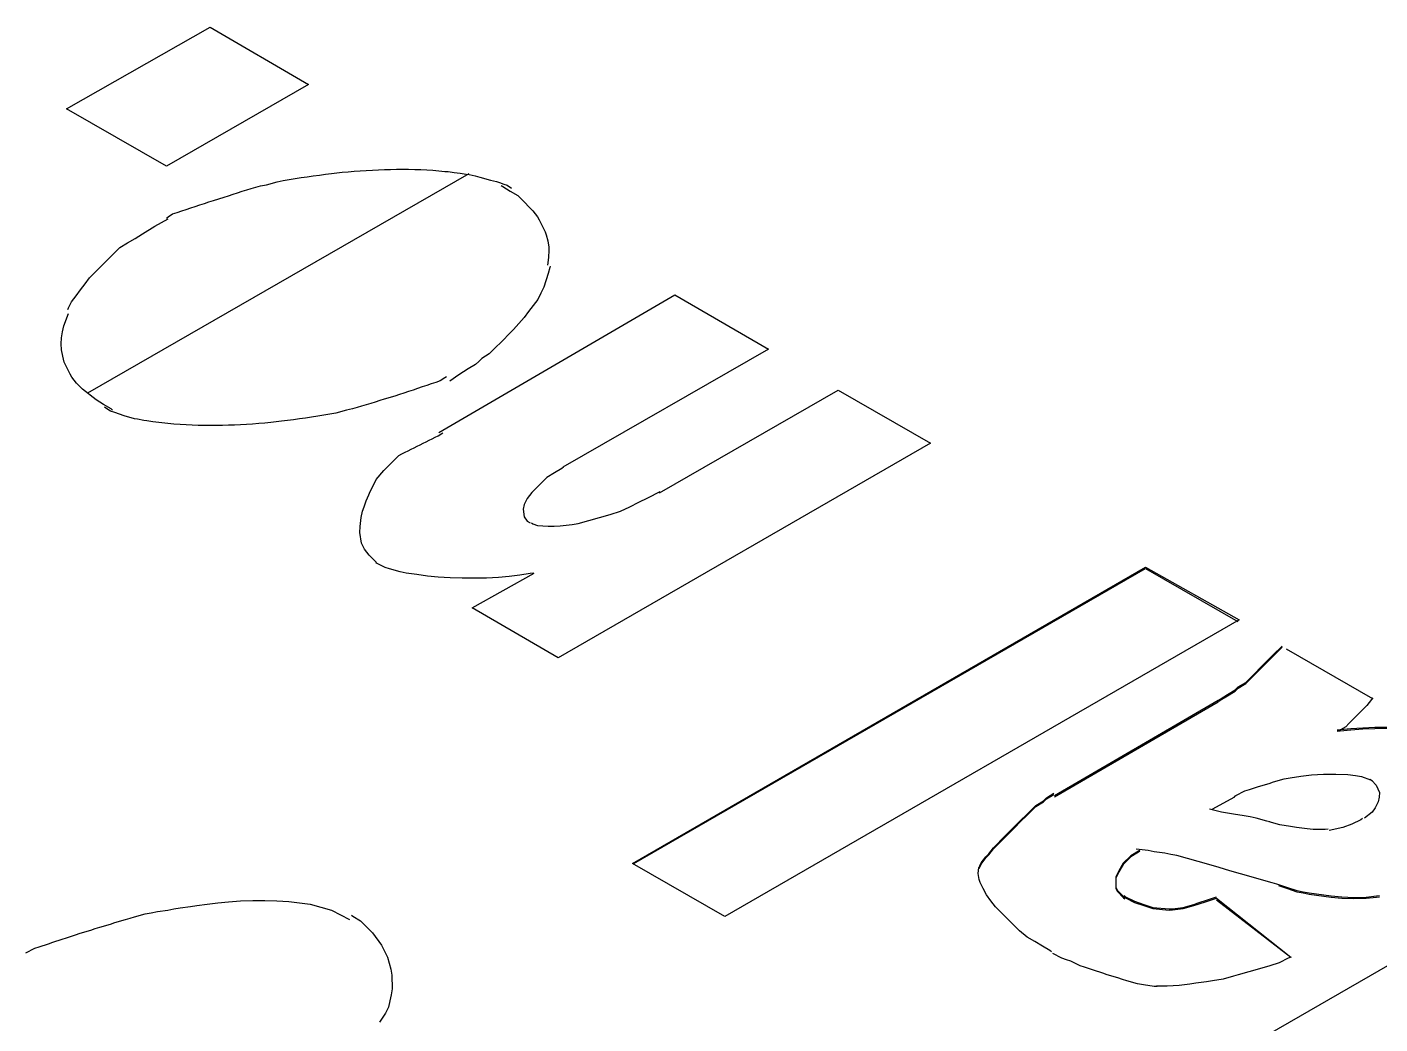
# Model space of a CAD drawing. Extents: x 0 to 258, y 0 to 184.
# Drawn here: x 78.8122 to 79.0488, y 106.6405 to 106.8149 of the extents above; entities that cross this region are included whole.
import ezdxf

# ---------------------------------------------------------------- set-up
doc = ezdxf.new("R2010")
doc.units = 0

msp = doc.modelspace()

# ---------------------------------------------------------------- linework, layer by layer
for p, q in [((78.819138, 106.800613), (78.844273, 106.814901)), ((78.844273, 106.814901), (78.861471, 106.804847)), ((78.861471, 106.804847), (78.8366, 106.790559)), ((78.8366, 106.790559), (78.819138, 106.800613)), ((78.865474, 106.789273), (78.867326, 106.789495)), ((78.867326, 106.789495), (78.868385, 106.789593)), ((78.868385, 106.789593), (78.869443, 106.789681)), ((78.869443, 106.789681), (78.870501, 106.78976)), ((78.870501, 106.78976), (78.87156, 106.789829)), ((78.87156, 106.789829), (78.872618, 106.78989)), ((78.872618, 106.78989), (78.873676, 106.789937)), ((78.873676, 106.789937), (78.874735, 106.789974)), ((78.874735, 106.789974), (78.875793, 106.790003)), ((78.875793, 106.790003), (78.876851, 106.790019)), ((78.876851, 106.790019), (78.87791, 106.790022)), ((78.87791, 106.790022), (78.878968, 106.790014)), ((78.878968, 106.790014), (78.880026, 106.78999)), ((78.880026, 106.78999), (78.881085, 106.789956)), ((78.881085, 106.789956), (78.882143, 106.789906)), ((78.882143, 106.789906), (78.883201, 106.789842)), ((78.883201, 106.789842), (78.88426, 106.78976)), ((78.88426, 106.78976), (78.885318, 106.789662)), ((78.885318, 106.789662), (78.885847, 106.789609)), ((78.885847, 106.789609), (78.886905, 106.789485)), ((78.886905, 106.789485), (78.887964, 106.789342)), ((78.889517, 106.789236), (78.822842, 106.750872)), ((78.853039, 106.787109), (78.854097, 106.787323)), ((78.854097, 106.787323), (78.855949, 106.787852)), ((78.855949, 106.787852), (78.857008, 106.788043)), ((78.857008, 106.788043), (78.858066, 106.788225)), ((78.858066, 106.788225), (78.859124, 106.7884)), ((78.859124, 106.7884), (78.860183, 106.788567)), ((78.860183, 106.788567), (78.861241, 106.788725)), ((78.861241, 106.788725), (78.862299, 106.788874)), ((78.862299, 106.788874), (78.863358, 106.789017)), ((78.863358, 106.789017), (78.864416, 106.789149)), ((78.864416, 106.789149), (78.865474, 106.789273)), ((78.887964, 106.789342), (78.889022, 106.789178)), ((78.889022, 106.789178), (78.889551, 106.789088)), ((78.889551, 106.789088), (78.89061, 106.788892)), ((78.89061, 106.788892), (78.891403, 106.78867)), ((78.891403, 106.78867), (78.893255, 106.788141)), ((78.893255, 106.788141), (78.894314, 106.787876)), ((78.894314, 106.787876), (78.894843, 106.787704)), ((78.894843, 106.787704), (78.895637, 106.78744)), ((78.89515, 106.787212), (78.895414, 106.787006)), ((78.895637, 106.78744), (78.896166, 106.787239)), ((78.896166, 106.787239), (78.89696, 106.786709)), ((78.844837, 106.784587), (78.846689, 106.785117)), ((78.846689, 106.785117), (78.847483, 106.785381)), ((78.847483, 106.785381), (78.848276, 106.785646)), ((78.848276, 106.785646), (78.84907, 106.78591)), ((78.84907, 106.78591), (78.849864, 106.786167)), ((78.849864, 106.786167), (78.850658, 106.786416)), ((78.850658, 106.786416), (78.851451, 106.786654)), ((78.851451, 106.786654), (78.852245, 106.786887)), ((78.852245, 106.786887), (78.853039, 106.787109)), ((78.895414, 106.787006), (78.896737, 106.786212)), ((78.896737, 106.786212), (78.89806, 106.785418)), ((78.89806, 106.785418), (78.899119, 106.78436)), ((78.837693, 106.782206), (78.838487, 106.782471)), ((78.838487, 106.782471), (78.83928, 106.782735)), ((78.83928, 106.782735), (78.840074, 106.783)), ((78.840074, 106.783), (78.840868, 106.783264)), ((78.840868, 106.783264), (78.841662, 106.783529)), ((78.841662, 106.783529), (78.842455, 106.783794)), ((78.842455, 106.783794), (78.843249, 106.784058)), ((78.843249, 106.784058), (78.844043, 106.784323)), ((78.844043, 106.784323), (78.844837, 106.784587)), ((78.899119, 106.78436), (78.900177, 106.783302)), ((78.900177, 106.783302), (78.900706, 106.782772)), ((78.900706, 106.782772), (78.9015, 106.781714)), ((78.832449, 106.778735), (78.834566, 106.780058)), ((78.834566, 106.780058), (78.836947, 106.781381)), ((78.836635, 106.781473), (78.836899, 106.781677)), ((78.836899, 106.781677), (78.837693, 106.782206)), ((78.9015, 106.781714), (78.901764, 106.781185)), ((78.901764, 106.781185), (78.902294, 106.780127)), ((78.902294, 106.780127), (78.902823, 106.779068)), ((78.829803, 106.777147), (78.831126, 106.777941)), ((78.831126, 106.777941), (78.832449, 106.778735)), ((78.902823, 106.779068), (78.903026, 106.778539)), ((78.903026, 106.778539), (78.903291, 106.777481)), ((78.826364, 106.774237), (78.827422, 106.775295)), ((78.827422, 106.775295), (78.82848, 106.776354)), ((78.82848, 106.776354), (78.829803, 106.777147)), ((78.903291, 106.777481), (78.903455, 106.776422)), ((78.903487, 106.775893), (78.903444, 106.77457)), ((78.903455, 106.776422), (78.903487, 106.775893)), ((78.824247, 106.77212), (78.825305, 106.773179)), ((78.825305, 106.773179), (78.826364, 106.774237)), ((78.903444, 106.77457), (78.903262, 106.773247)), ((78.903706, 106.773091), (78.903643, 106.772827)), ((78.822395, 106.770004), (78.823189, 106.771062)), ((78.823189, 106.771062), (78.824247, 106.77212)), ((78.903378, 106.771768), (78.902585, 106.769387)), ((78.903643, 106.772827), (78.903378, 106.771768)), ((78.820807, 106.767887), (78.821601, 106.768945)), ((78.821601, 106.768945), (78.822395, 106.770004)), ((78.902055, 106.768329), (78.901526, 106.76727)), ((78.902585, 106.769387), (78.902055, 106.768329)), ((78.819484, 106.76577), (78.820014, 106.766829)), ((78.820014, 106.766829), (78.820807, 106.767887)), ((78.884225, 106.743992), (78.9255, 106.768069)), ((78.900733, 106.766212), (78.899939, 106.765154)), ((78.901526, 106.76727), (78.900733, 106.766212)), ((78.9255, 106.768069), (78.941904, 106.758545)), ((78.818701, 106.762651), (78.819495, 106.764767)), ((78.819349, 106.765506), (78.819484, 106.76577)), ((78.899145, 106.764095), (78.897293, 106.761979)), ((78.899939, 106.765154), (78.899145, 106.764095)), ((78.818257, 106.760534), (78.818437, 106.761592)), ((78.818437, 106.761592), (78.818701, 106.762651)), ((78.897293, 106.761979), (78.896235, 106.76092)), ((78.818198, 106.759476), (78.818257, 106.760534)), ((78.818273, 106.758418), (78.818198, 106.759476)), ((78.894118, 106.758804), (78.893589, 106.758275)), ((78.895176, 106.759862), (78.894118, 106.758804)), ((78.895705, 106.760391), (78.895176, 106.759862)), ((78.896235, 106.76092), (78.895705, 106.760391)), ((78.818484, 106.757359), (78.818273, 106.758418)), ((78.818749, 106.756301), (78.818484, 106.757359)), ((78.891208, 106.756423), (78.890678, 106.755893)), ((78.891737, 106.756952), (78.891208, 106.756423)), ((78.89306, 106.757745), (78.891737, 106.756952)), ((78.893589, 106.758275), (78.89306, 106.757745)), ((78.941904, 106.758545), (78.905921, 106.737907)), ((78.819278, 106.755243), (78.818749, 106.756301)), ((78.819807, 106.754184), (78.819278, 106.755243)), ((78.820072, 106.753655), (78.819807, 106.754184)), ((78.887768, 106.754041), (78.88618, 106.752983)), ((78.888562, 106.75457), (78.887768, 106.754041)), ((78.889355, 106.7551), (78.888562, 106.75457)), ((78.890678, 106.755893), (78.889355, 106.7551)), ((78.820865, 106.752597), (78.820072, 106.753655)), ((78.821924, 106.751538), (78.820865, 106.752597)), ((78.880529, 106.751676), (78.879735, 106.751411)), ((78.881323, 106.751941), (78.880529, 106.751676)), ((78.882116, 106.752205), (78.881323, 106.751941)), ((78.88291, 106.75247), (78.882116, 106.752205)), ((78.883704, 106.752734), (78.88291, 106.75247)), ((78.884498, 106.752999), (78.883704, 106.752734)), ((78.885291, 106.753528), (78.884498, 106.752999)), ((78.885556, 106.753732), (78.885291, 106.753528)), ((78.824305, 106.749686), (78.821924, 106.751538)), ((78.825628, 106.748893), (78.824305, 106.749686)), ((78.873121, 106.749297), (78.872327, 106.749043)), ((78.873914, 106.749559), (78.873121, 106.749297)), ((78.874708, 106.749824), (78.873914, 106.749559)), ((78.87656, 106.750353), (78.874708, 106.749824)), ((78.877354, 106.750618), (78.87656, 106.750353)), ((78.878148, 106.750882), (78.877354, 106.750618)), ((78.878941, 106.751147), (78.878148, 106.750882)), ((78.879735, 106.751411), (78.878941, 106.751147)), ((78.922854, 106.733409), (78.954075, 106.751401)), ((78.954075, 106.751401), (78.970215, 106.74214)), ((78.826951, 106.748099), (78.825628, 106.748893)), ((78.826554, 106.747898), (78.82576, 106.748427)), ((78.826819, 106.747715), (78.826554, 106.747898)), ((78.827612, 106.747451), (78.826819, 106.747715)), ((78.827215, 106.747892), (78.826951, 106.748099)), ((78.8292, 106.746921), (78.827612, 106.747451)), ((78.831052, 106.746392), (78.8292, 106.746921)), ((78.864125, 106.746993), (78.863066, 106.746821)), ((78.865183, 106.747175), (78.864125, 106.746993)), ((78.866241, 106.747366), (78.865183, 106.747175)), ((78.868094, 106.747895), (78.866241, 106.747366)), ((78.869152, 106.748109), (78.868094, 106.747895)), ((78.869946, 106.748329), (78.869152, 106.748109)), ((78.870739, 106.748559), (78.869946, 106.748329)), ((78.871533, 106.748797), (78.870739, 106.748559)), ((78.872327, 106.749043), (78.871533, 106.748797)), ((78.831581, 106.746286), (78.831052, 106.746392)), ((78.832639, 106.746093), (78.831581, 106.746286)), ((78.833169, 106.746003), (78.832639, 106.746093)), ((78.834227, 106.745845), (78.833169, 106.746003)), ((78.835285, 106.745704), (78.834227, 106.745845)), ((78.836344, 106.745583), (78.835285, 106.745704)), ((78.836873, 106.74553), (78.836344, 106.745583)), ((78.837931, 106.745434), (78.836873, 106.74553)), ((78.838989, 106.745358), (78.837931, 106.745434)), ((78.840048, 106.745297), (78.838989, 106.745358)), ((78.841106, 106.745249), (78.840048, 106.745297)), ((78.842164, 106.745217), (78.841106, 106.745249)), ((78.843223, 106.745196), (78.842164, 106.745217)), ((78.844281, 106.745191), (78.843223, 106.745196)), ((78.845339, 106.745196), (78.844281, 106.745191)), ((78.846398, 106.745215), (78.845339, 106.745196)), ((78.847456, 106.745244), (78.846398, 106.745215)), ((78.848514, 106.745281), (78.847456, 106.745244)), ((78.849573, 106.745331), (78.848514, 106.745281)), ((78.850631, 106.745392), (78.849573, 106.745331)), ((78.851689, 106.745464), (78.850631, 106.745392)), ((78.852748, 106.745543), (78.851689, 106.745464)), ((78.853806, 106.74563), (78.852748, 106.745543)), ((78.854864, 106.745728), (78.853806, 106.74563)), ((78.856716, 106.74595), (78.854864, 106.745728)), ((78.857775, 106.746075), (78.856716, 106.74595)), ((78.858833, 106.746207), (78.857775, 106.746075)), ((78.859891, 106.746347), (78.858833, 106.746207)), ((78.86095, 106.746498), (78.859891, 106.746347)), ((78.862008, 106.746654), (78.86095, 106.746498)), ((78.863066, 106.746821), (78.862008, 106.746654)), ((78.881505, 106.742098), (78.882034, 106.742363)), ((78.882034, 106.742363), (78.882564, 106.742627)), ((78.882564, 106.742627), (78.883093, 106.742892)), ((78.883093, 106.742892), (78.883622, 106.743156)), ((78.883622, 106.743156), (78.884151, 106.743421)), ((78.884151, 106.743421), (78.884945, 106.74395)), ((78.876743, 106.739452), (78.877272, 106.739981)), ((78.877272, 106.739981), (78.877801, 106.740246)), ((78.877801, 106.740246), (78.87833, 106.740511)), ((78.87833, 106.740511), (78.878859, 106.740775)), ((78.878859, 106.740775), (78.879389, 106.74104)), ((78.879389, 106.74104), (78.879918, 106.741304)), ((78.879918, 106.741304), (78.880447, 106.741569)), ((78.880447, 106.741569), (78.880976, 106.741833)), ((78.880976, 106.741833), (78.881505, 106.742098)), ((78.970215, 106.74214), (78.905127, 106.70457)), ((78.874626, 106.737336), (78.876214, 106.738923)), ((78.876214, 106.738923), (78.876743, 106.739452)), ((78.905775, 106.737709), (78.904453, 106.736915)), ((78.90604, 106.737915), (78.905775, 106.737709)), ((78.872774, 106.73469), (78.873039, 106.735219)), ((78.873039, 106.735219), (78.873303, 106.735748)), ((78.873303, 106.735748), (78.874626, 106.737336)), ((78.9026, 106.735592), (78.901542, 106.734534)), ((78.90313, 106.736121), (78.9026, 106.735592)), ((78.904453, 106.736915), (78.90313, 106.736121)), ((78.871779, 106.732573), (78.872007, 106.733102)), ((78.872007, 106.733102), (78.872253, 106.733631)), ((78.872253, 106.733631), (78.872509, 106.734161)), ((78.872509, 106.734161), (78.872774, 106.73469)), ((78.900484, 106.733475), (78.89969, 106.732417)), ((78.901013, 106.734004), (78.900484, 106.733475)), ((78.901542, 106.734534), (78.901013, 106.734004)), ((78.920796, 106.732576), (78.922913, 106.733634)), ((78.870917, 106.730192), (78.871181, 106.730986)), ((78.871181, 106.730986), (78.871364, 106.731515)), ((78.871364, 106.731515), (78.871562, 106.732044)), ((78.871562, 106.732044), (78.871779, 106.732573)), ((78.899161, 106.731359), (78.898999, 106.730565)), ((78.898999, 106.730565), (78.899182, 106.729242)), ((78.89969, 106.732417), (78.899161, 106.731359)), ((78.916033, 106.730194), (78.917621, 106.730988)), ((78.917621, 106.730988), (78.919208, 106.731782)), ((78.919208, 106.731782), (78.920796, 106.732576)), ((78.870472, 106.727546), (78.870586, 106.728604)), ((78.870586, 106.728604), (78.870676, 106.729133)), ((78.870676, 106.729133), (78.870917, 106.730192)), ((78.899182, 106.729242), (78.899711, 106.728448)), ((78.899711, 106.728448), (78.90024, 106.728184)), ((78.900423, 106.728184), (78.900688, 106.727998)), ((78.900688, 106.727998), (78.901481, 106.727739)), ((78.907567, 106.727906), (78.908625, 106.728078)), ((78.908625, 106.728078), (78.910477, 106.728607)), ((78.910477, 106.728607), (78.912329, 106.729136)), ((78.912329, 106.729136), (78.914181, 106.729665)), ((78.914181, 106.729665), (78.916033, 106.730194)), ((78.870459, 106.726488), (78.870472, 106.727546)), ((78.870724, 106.724636), (78.870459, 106.726488)), ((78.901481, 106.727739), (78.903333, 106.727567)), ((78.903333, 106.727567), (78.904392, 106.727583)), ((78.904392, 106.727583), (78.90545, 106.727652)), ((78.90545, 106.727652), (78.907567, 106.727906)), ((78.871253, 106.723577), (78.870724, 106.724636)), ((78.872046, 106.722519), (78.871253, 106.723577)), ((78.873105, 106.721461), (78.872046, 106.722519)), ((78.873369, 106.721249), (78.873105, 106.721461)), ((78.874838, 106.720392), (78.87325, 106.721185)), ((78.875632, 106.720127), (78.874838, 106.720392)), ((78.877484, 106.719598), (78.875632, 106.720127)), ((78.878542, 106.719384), (78.877484, 106.719598)), ((78.880394, 106.719119), (78.878542, 106.719384)), ((78.882246, 106.718854), (78.880394, 106.719119)), ((78.884098, 106.718661), (78.882246, 106.718854)), ((78.886215, 106.718534), (78.884098, 106.718661)), ((78.888332, 106.718473), (78.886215, 106.718534)), ((78.890046, 106.713301), (78.900894, 106.719386)), ((78.892565, 106.718526), (78.890448, 106.718471)), ((78.894681, 106.71864), (78.892565, 106.718526)), ((78.896534, 106.718817), (78.894681, 106.71864)), ((78.898386, 106.719053), (78.896534, 106.718817)), ((78.900238, 106.719317), (78.898386, 106.719053)), ((78.900767, 106.719402), (78.900238, 106.719317)), ((78.918092, 106.668586), (79.007785, 106.720445)), ((78.918356, 106.668586), (79.007785, 106.72018)), ((79.007785, 106.720445), (79.02419, 106.711184)), ((79.007785, 106.72018), (79.023925, 106.71092)), ((78.890448, 106.718471), (78.888332, 106.718473)), ((78.905127, 106.70457), (78.890046, 106.713301)), ((79.02419, 106.711184), (78.934231, 106.659326)), ((79.029029, 106.703969), (79.030087, 106.705027)), ((79.029029, 106.703765), (79.030087, 106.704824)), ((79.030087, 106.705027), (79.031675, 106.706615)), ((79.030087, 106.704824), (79.031675, 106.706411)), ((79.032392, 106.706157), (79.047473, 106.697426)), ((79.032392, 106.706157), (79.047473, 106.697426)), ((79.026912, 106.701852), (79.02797, 106.702911)), ((79.026912, 106.701649), (79.02797, 106.702707)), ((79.02797, 106.702911), (79.0285, 106.70344)), ((79.02797, 106.702707), (79.0285, 106.703236)), ((79.0285, 106.70344), (79.029029, 106.703969)), ((79.0285, 106.703236), (79.029029, 106.703765)), ((79.024002, 106.699471), (79.025325, 106.700265)), ((79.024002, 106.699267), (79.025325, 106.700061)), ((79.025325, 106.700265), (79.025854, 106.700794)), ((79.025325, 106.700061), (79.025854, 106.70059)), ((79.025854, 106.700794), (79.026383, 106.701323)), ((79.025854, 106.70059), (79.026383, 106.701119)), ((79.026383, 106.701323), (79.026912, 106.701852)), ((79.026383, 106.701119), (79.026912, 106.701649)), ((79.020562, 106.697148), (79.020827, 106.697354)), ((79.020827, 106.697354), (79.02215, 106.698148)), ((79.020827, 106.697151), (79.02215, 106.697944)), ((79.02215, 106.698148), (79.023473, 106.698942)), ((79.02215, 106.697944), (79.023473, 106.698738)), ((79.023473, 106.698942), (79.024002, 106.699471)), ((79.023473, 106.698738), (79.024002, 106.699267)), ((79.047319, 106.697286), (79.046526, 106.696227)), ((79.047528, 106.697548), (79.047319, 106.697286)), ((78.99191, 106.680493), (79.020485, 106.697161)), ((78.99191, 106.680228), (79.020485, 106.696897)), ((79.020562, 106.696944), (79.020827, 106.697151)), ((79.045997, 106.695698), (79.044938, 106.69464)), ((79.046526, 106.696227), (79.045997, 106.695698)), ((79.042822, 106.692523), (79.041499, 106.691729)), ((79.043351, 106.693052), (79.042822, 106.692523)), ((79.044409, 106.694111), (79.043351, 106.693052)), ((79.044938, 106.69464), (79.044409, 106.694111)), ((79.041305, 106.69196), (79.041835, 106.692012)), ((79.041305, 106.691756), (79.041835, 106.691809)), ((79.041652, 106.69187), (79.041387, 106.69187)), ((79.041835, 106.692012), (79.043687, 106.692195)), ((79.041835, 106.691809), (79.043687, 106.691991)), ((79.043687, 106.692195), (79.045803, 106.692333)), ((79.043687, 106.691991), (79.045803, 106.692129)), ((79.045803, 106.692333), (79.04792, 106.692417)), ((79.045803, 106.692129), (79.04792, 106.692214)), ((79.04792, 106.692417), (79.050037, 106.692438)), ((79.04792, 106.692214), (79.050037, 106.692235)), ((79.030206, 106.682853), (79.032058, 106.683382)), ((79.032058, 106.683382), (79.033117, 106.683575)), ((79.033117, 106.683575), (79.034969, 106.683839)), ((79.034969, 106.683839), (79.036821, 106.684072)), ((79.036821, 106.684072), (79.038937, 106.684207)), ((79.038937, 106.684207), (79.041054, 106.684234)), ((79.041054, 106.684234), (79.043171, 106.684131)), ((79.043171, 106.684131), (79.044494, 106.683964)), ((79.044494, 106.683964), (79.045552, 106.683779)), ((79.045552, 106.683779), (79.04714, 106.683249)), ((79.047097, 106.683324), (79.047362, 106.683107)), ((79.04714, 106.683249), (79.047404, 106.683104)), ((79.047362, 106.683107), (79.048156, 106.682313)), ((78.990468, 106.680082), (78.991791, 106.680876)), ((78.990468, 106.679876), (78.991791, 106.68067)), ((79.023592, 106.680482), (79.025179, 106.681276)), ((79.025179, 106.681276), (79.025973, 106.68154)), ((79.025973, 106.68154), (79.02756, 106.682069)), ((79.02756, 106.682069), (79.029412, 106.682599)), ((79.029412, 106.682599), (79.030206, 106.682853)), ((79.048156, 106.682313), (79.048685, 106.68099)), ((79.048685, 106.68099), (79.048648, 106.680196)), ((78.988087, 106.67823), (78.988616, 106.678759)), ((78.988087, 106.678024), (78.988616, 106.678553)), ((78.988616, 106.678759), (78.989939, 106.679553)), ((78.988616, 106.678553), (78.989939, 106.679347)), ((78.989939, 106.679553), (78.990468, 106.680082)), ((78.989939, 106.679347), (78.990468, 106.679876)), ((79.019427, 106.678111), (79.023396, 106.680228)), ((79.023327, 106.680281), (79.023592, 106.680482)), ((79.047936, 106.678344), (79.047407, 106.67755)), ((79.048465, 106.679402), (79.047936, 106.678344)), ((79.048648, 106.680196), (79.048465, 106.679402)), ((78.984912, 106.675055), (78.985971, 106.676114)), ((78.985971, 106.676114), (78.987029, 106.677172)), ((78.985971, 106.675907), (78.987029, 106.676966)), ((78.987029, 106.677172), (78.988087, 106.67823)), ((78.987029, 106.676966), (78.988087, 106.678024)), ((79.021083, 106.677566), (79.018967, 106.678095)), ((79.022142, 106.677386), (79.021083, 106.677566)), ((79.0232, 106.677198), (79.022142, 106.677386)), ((79.025052, 106.676934), (79.0232, 106.677198)), ((79.02611, 106.676735), (79.025052, 106.676934)), ((79.027169, 106.676529), (79.02611, 106.676735)), ((79.029021, 106.676), (79.027169, 106.676529)), ((79.02955, 106.675889), (79.029021, 106.676)), ((79.045449, 106.676238), (79.043861, 106.675444)), ((79.045713, 106.676436), (79.045449, 106.676238)), ((79.047407, 106.67755), (79.046084, 106.676492)), ((78.982796, 106.672939), (78.983854, 106.673997)), ((78.982796, 106.672732), (78.983854, 106.673791)), ((78.983854, 106.673997), (78.984912, 106.675055)), ((78.983854, 106.673791), (78.984912, 106.674849)), ((78.984912, 106.674849), (78.985971, 106.675907)), ((79.031283, 106.675331), (79.029431, 106.67586)), ((79.033135, 106.675066), (79.031283, 106.675331)), ((79.034193, 106.674899), (79.033135, 106.675066)), ((79.036046, 106.674637), (79.034193, 106.674899)), ((79.037104, 106.674553), (79.036046, 106.674637)), ((79.039221, 106.674545), (79.037104, 106.674553)), ((79.03975, 106.674592), (79.039221, 106.674545)), ((79.042274, 106.674915), (79.039893, 106.674386)), ((79.043861, 106.675444), (79.042274, 106.674915)), ((78.980414, 106.670293), (78.981208, 106.671351)), ((78.981208, 106.671351), (78.981737, 106.67188)), ((78.981208, 106.671145), (78.981737, 106.671674)), ((78.981737, 106.67188), (78.982796, 106.672939)), ((78.981737, 106.671674), (78.982796, 106.672732)), ((79.02419, 106.635778), (79.089277, 106.673349)), ((78.979091, 106.668705), (78.979885, 106.669764)), ((78.979091, 106.668499), (78.979885, 106.669557)), ((78.979885, 106.669764), (78.980414, 106.670293)), ((78.979885, 106.669557), (78.980414, 106.670086)), ((78.980414, 106.670086), (78.981208, 106.671145)), ((79.005232, 106.669954), (79.003909, 106.668631)), ((79.005232, 106.66975), (79.003909, 106.668428)), ((79.006555, 106.670748), (79.005232, 106.669954)), ((79.006555, 106.670544), (79.005232, 106.66975)), ((79.008262, 106.670838), (79.006145, 106.671102)), ((79.00682, 106.670954), (79.006555, 106.670748)), ((79.00682, 106.670751), (79.006555, 106.670544)), ((79.00932, 106.670658), (79.008262, 106.670838)), ((79.011172, 106.670393), (79.00932, 106.670658)), ((79.01223, 106.67019), (79.011172, 106.670393)), ((79.013289, 106.669978), (79.01223, 106.67019)), ((79.015141, 106.669449), (79.013289, 106.669978)), ((79.016993, 106.66892), (79.015141, 106.669449)), ((79.018845, 106.66839), (79.016993, 106.66892)), ((78.934231, 106.659326), (78.918092, 106.668586)), ((78.978562, 106.66684), (78.978668, 106.667898)), ((78.978737, 106.665782), (78.978562, 106.66684)), ((78.978729, 106.667912), (78.978827, 106.668176)), ((78.978729, 106.667705), (78.978827, 106.66797)), ((78.978827, 106.668176), (78.979091, 106.668705)), ((78.978827, 106.66797), (78.979091, 106.668499)), ((79.003116, 106.667308), (79.002586, 106.66625)), ((79.003116, 106.667105), (79.002586, 106.666046)), ((79.003909, 106.668631), (79.003116, 106.667308)), ((79.003909, 106.668428), (79.003116, 106.667105)), ((79.020697, 106.667861), (79.018845, 106.66839)), ((79.022549, 106.667332), (79.020697, 106.667861)), ((79.024401, 106.666803), (79.022549, 106.667332)), ((79.026253, 106.666274), (79.024401, 106.666803)), ((78.978914, 106.665253), (78.978737, 106.665782)), ((78.979443, 106.664194), (78.978914, 106.665253)), ((78.979972, 106.663136), (78.979443, 106.664194)), ((79.002586, 106.66625), (79.002621, 106.664398)), ((79.002586, 106.666046), (79.002621, 106.664194)), ((79.002621, 106.664398), (79.002885, 106.663869)), ((79.002621, 106.664194), (79.002885, 106.663665)), ((79.028105, 106.665745), (79.026253, 106.666274)), ((79.029957, 106.665215), (79.028105, 106.665745)), ((79.030751, 106.664951), (79.029957, 106.665215)), ((79.03128, 106.664816), (79.030751, 106.664951)), ((79.032704, 106.664334), (79.031116, 106.664864)), ((79.032704, 106.664131), (79.031116, 106.66466)), ((79.034291, 106.663805), (79.032704, 106.664334)), ((79.034291, 106.663602), (79.032704, 106.664131)), ((78.845609, 106.661715), (78.847461, 106.661898)), ((78.847461, 106.661898), (78.849578, 106.662033)), ((78.849578, 106.662033), (78.851695, 106.662109)), ((78.851695, 106.662109), (78.853811, 106.662125)), ((78.853811, 106.662125), (78.855928, 106.662072)), ((78.855928, 106.662072), (78.858045, 106.661943)), ((78.858045, 106.661943), (78.859897, 106.661726)), ((78.980766, 106.662078), (78.979972, 106.663136)), ((78.98156, 106.661019), (78.980766, 106.662078)), ((79.002885, 106.663869), (79.003944, 106.66281)), ((79.002885, 106.663665), (79.003944, 106.662607)), ((79.003944, 106.66281), (79.004208, 106.662633)), ((79.003944, 106.662607), (79.004208, 106.662427)), ((79.004052, 106.662972), (79.004317, 106.662768)), ((79.004052, 106.662765), (79.004317, 106.662564)), ((79.004317, 106.662768), (79.005904, 106.661974)), ((79.004317, 106.662564), (79.005904, 106.661771)), ((79.005904, 106.661974), (79.007492, 106.661445)), ((79.005904, 106.661771), (79.007492, 106.661241)), ((79.017033, 106.661691), (79.01862, 106.66222)), ((79.017033, 106.661485), (79.01862, 106.662014)), ((79.01862, 106.66222), (79.020208, 106.66275)), ((79.01862, 106.662014), (79.020208, 106.662543)), ((79.020221, 106.662501), (79.033185, 106.652182)), ((79.020221, 106.662236), (79.033185, 106.652182)), ((79.03535, 106.663588), (79.034291, 106.663805)), ((79.03535, 106.663385), (79.034291, 106.663602)), ((79.036408, 106.663385), (79.03535, 106.663588)), ((79.036408, 106.663181), (79.03535, 106.663385)), ((79.040271, 106.662855), (79.036408, 106.663385)), ((79.040271, 106.662652), (79.036408, 106.663181)), ((79.042123, 106.662675), (79.040271, 106.662855)), ((79.042123, 106.662472), (79.040271, 106.662652)), ((79.04424, 106.662607), (79.042123, 106.662675)), ((79.04424, 106.662403), (79.042123, 106.662472)), ((79.046356, 106.662662), (79.04424, 106.662607)), ((79.046356, 106.662456), (79.04424, 106.662403)), ((79.048208, 106.66285), (79.046356, 106.662662)), ((79.048208, 106.662646), (79.046356, 106.662456)), ((79.048738, 106.662922), (79.048208, 106.66285)), ((79.048738, 106.662718), (79.048208, 106.662646)), ((78.831057, 106.659244), (78.832909, 106.659773)), ((78.832909, 106.659773), (78.833968, 106.659985)), ((78.833968, 106.659985), (78.835026, 106.660188)), ((78.835026, 106.660188), (78.836878, 106.660453)), ((78.836878, 106.660453), (78.837936, 106.660636)), ((78.837936, 106.660636), (78.838995, 106.66081)), ((78.838995, 106.66081), (78.840847, 106.661075)), ((78.840847, 106.661075), (78.841905, 106.661223)), ((78.841905, 106.661223), (78.843757, 106.661488)), ((78.843757, 106.661488), (78.845609, 106.661715)), ((78.859897, 106.661726), (78.861749, 106.661461)), ((78.861749, 106.661461), (78.863601, 106.660932)), ((78.863601, 106.660932), (78.865453, 106.660403)), ((78.865453, 106.660403), (78.867041, 106.659609)), ((78.867041, 106.659609), (78.868628, 106.658815)), ((78.868946, 106.659567), (78.86921, 106.65936)), ((78.982618, 106.659961), (78.98156, 106.661019)), ((78.983677, 106.658903), (78.982618, 106.659961)), ((79.007492, 106.661445), (79.009079, 106.660916)), ((79.007492, 106.661241), (79.009079, 106.660712)), ((79.009079, 106.660916), (79.01191, 106.660651)), ((79.009079, 106.660712), (79.01191, 106.660448)), ((79.012006, 106.660675), (79.012535, 106.660686)), ((79.012006, 106.660472), (79.012535, 106.660482)), ((79.012535, 106.660686), (79.014387, 106.660916)), ((79.012535, 106.660482), (79.014387, 106.66071)), ((79.014387, 106.660916), (79.016239, 106.661445)), ((79.014387, 106.66071), (79.016239, 106.661239)), ((79.016239, 106.661445), (79.017033, 106.661691)), ((79.016239, 106.661239), (79.017033, 106.661485)), ((78.823384, 106.656934), (78.824178, 106.657199)), ((78.824178, 106.657199), (78.824972, 106.657463)), ((78.824972, 106.657463), (78.826824, 106.657992)), ((78.826824, 106.657992), (78.827618, 106.658246)), ((78.827618, 106.658246), (78.82947, 106.658776)), ((78.82947, 106.658776), (78.830263, 106.659014)), ((78.830263, 106.659014), (78.831057, 106.659244)), ((78.86921, 106.65936), (78.870533, 106.658567)), ((78.870533, 106.658567), (78.871591, 106.657508)), ((78.871591, 106.657508), (78.87265, 106.65645)), ((78.984735, 106.657844), (78.983677, 106.658903)), ((78.985793, 106.656786), (78.984735, 106.657844)), ((78.815976, 106.654553), (78.81677, 106.654817)), ((78.81677, 106.654817), (78.818357, 106.655347)), ((78.818357, 106.655347), (78.819151, 106.655611)), ((78.819151, 106.655611), (78.820738, 106.65614)), ((78.820738, 106.65614), (78.821532, 106.656405)), ((78.821532, 106.656405), (78.823384, 106.656934)), ((78.87265, 106.65645), (78.874237, 106.654333)), ((78.987116, 106.655728), (78.985793, 106.656786)), ((78.988439, 106.654934), (78.987116, 106.655728)), ((78.989762, 106.65414), (78.988439, 106.654934)), ((78.812007, 106.652965), (78.813595, 106.653759)), ((78.813595, 106.653759), (78.814388, 106.654024)), ((78.814388, 106.654024), (78.815976, 106.654553)), ((78.874237, 106.654333), (78.874766, 106.653275)), ((78.874766, 106.653275), (78.875296, 106.652217)), ((78.991085, 106.653346), (78.989762, 106.65414)), ((78.99135, 106.65314), (78.991085, 106.653346)), ((78.993175, 106.652026), (78.991588, 106.65282)), ((78.875296, 106.652217), (78.87556, 106.651158)), ((78.87556, 106.651158), (78.875825, 106.6501)), ((78.875825, 106.6501), (78.875999, 106.649042)), ((78.993969, 106.651761), (78.993175, 106.652026)), ((78.994763, 106.651497), (78.993969, 106.651761)), ((78.99635, 106.650703), (78.994763, 106.651497)), ((78.997144, 106.650439), (78.99635, 106.650703)), ((78.998731, 106.649909), (78.997144, 106.650439)), ((79.027711, 106.650169), (79.025859, 106.649639)), ((79.029563, 106.650698), (79.027711, 106.650169)), ((79.031151, 106.651227), (79.029563, 106.650698)), ((79.032738, 106.652021), (79.031151, 106.651227)), ((79.033267, 106.652193), (79.032738, 106.652021)), ((78.875999, 106.649042), (78.876055, 106.64666)), ((79.000319, 106.64938), (78.998731, 106.649909)), ((79.001113, 106.649116), (79.000319, 106.64938)), ((79.002965, 106.648586), (79.001113, 106.649116)), ((79.003758, 106.648327), (79.002965, 106.648586)), ((79.004552, 106.648078), (79.003758, 106.648327)), ((79.006404, 106.647549), (79.004552, 106.648078)), ((79.016599, 106.647637), (79.01554, 106.647499)), ((79.018451, 106.647901), (79.016599, 106.647637)), ((79.019509, 106.648081), (79.018451, 106.647901)), ((79.021361, 106.648346), (79.019509, 106.648081)), ((79.023213, 106.648875), (79.021361, 106.648346)), ((79.024007, 106.64911), (79.023213, 106.648875)), ((79.025859, 106.649639), (79.024007, 106.64911)), ((78.875931, 106.645602), (78.875698, 106.644544)), ((78.876055, 106.64666), (78.875931, 106.645602)), ((79.007463, 106.647353), (79.006404, 106.647549)), ((79.009315, 106.647089), (79.007463, 106.647353)), ((79.009844, 106.647055), (79.009315, 106.647089)), ((79.011572, 106.647142), (79.00972, 106.647142)), ((79.01263, 106.647195), (79.011572, 106.647142)), ((79.013688, 106.647274), (79.01263, 106.647195)), ((79.01554, 106.647499), (79.013688, 106.647274)), ((78.875433, 106.643485), (78.874904, 106.642427)), ((78.875698, 106.644544), (78.875433, 106.643485)), ((78.874904, 106.642427), (78.873846, 106.640839))]:
    msp.add_line(p, q)

doc.saveas('drawing.dxf')
